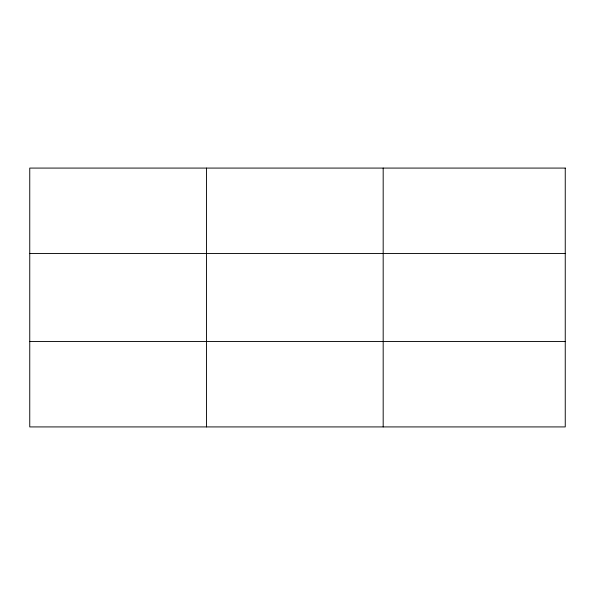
<?xml version="1.0" encoding="UTF-8"?>
<svg xmlns="http://www.w3.org/2000/svg" width="595" height="595" viewBox="0 0 595 595"><rect width="100%" height="100%" fill="white"/><g stroke="black" fill="none" stroke-linecap="round" stroke-linejoin="round"><path stroke-width="0.89" d="M206.465 426.92L206.465 168.08M383.18 426.92L383.18 168.08M29.75 253.5L565.25 253.5M29.75 341.5L565.25 341.5M565.25 168.08L565.25 426.92L29.75 426.92L29.75 168.08L565.25 168.08"/></g></svg>
